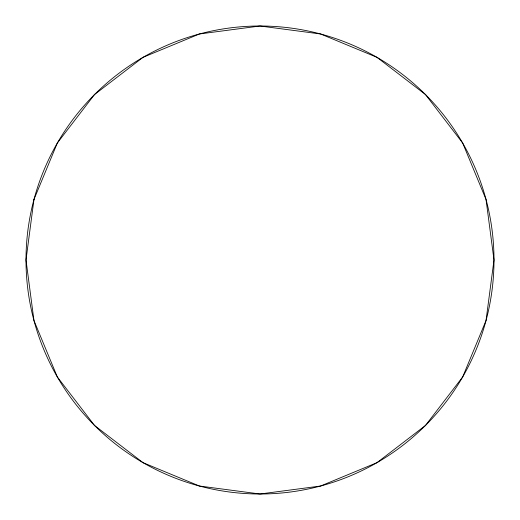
<?xml version="1.0" encoding="UTF-8"?>
<svg xmlns="http://www.w3.org/2000/svg" width="520" height="520" viewBox="0 0 520 520"><rect width="100%" height="100%" fill="white"/><g stroke="black" fill="none" stroke-linecap="round" stroke-linejoin="round"><path stroke-width="0.78" d="M33.976 199.44L26 260L33.976 320.561L57.35 377L94.536 425.464L143 462.651L199.44 486.025L260 494L320.561 486.025L377 462.651L425.464 425.464L462.651 377L486.025 320.561L494 260L486.025 199.44L462.651 143L425.464 94.536L377 57.35L320.561 33.976L260 26L199.44 33.976L143 57.35L94.536 94.536L57.35 143L33.976 199.44M94.536 425.464A234 234 0 0 0 486.025 320.561A234 234 0 0 0 199.44 33.976A234 234 0 0 0 94.536 425.464"/></g></svg>
